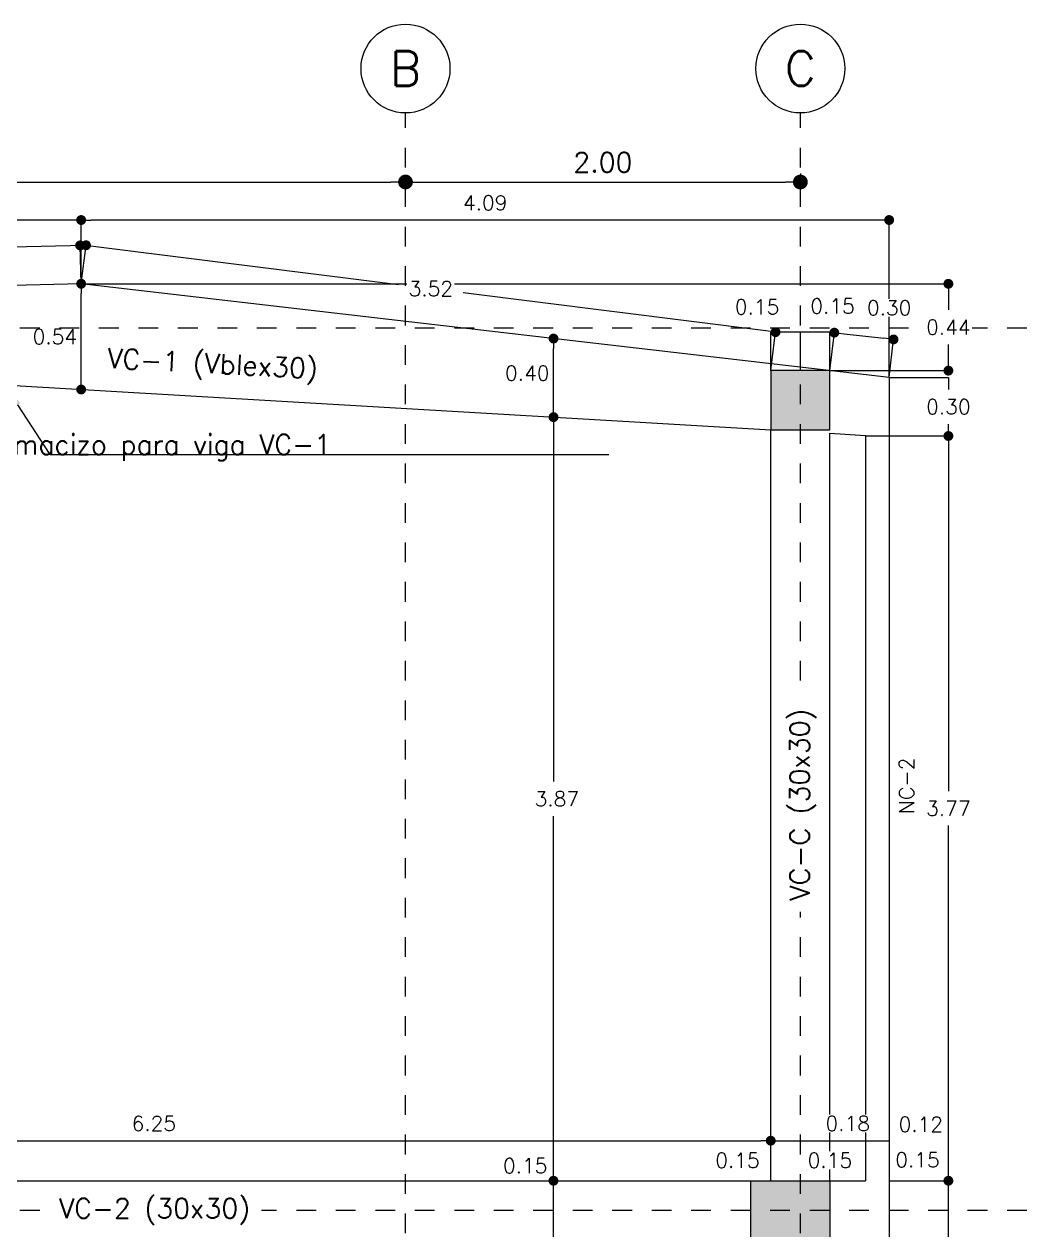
# Model space of a CAD drawing. Header units: millimetres. Extents: x -40 to 125, y -10 to 43.
# Drawn here: x 27.35 to 32.43, y 32.11 to 38.22 of the extents above; entities that cross this region are included whole.
import ezdxf
from ezdxf import colors
from ezdxf.entities.mleader import LeaderData, LeaderLine
from ezdxf.enums import TextEntityAlignment as Align
from ezdxf.math import Vec2, Vec3

# ---------------------------------------------------------------- set-up
doc = ezdxf.new("R2010")
doc.units = ezdxf.units.MM
doc.header["$LTSCALE"] = 0.01
doc.header["$PDMODE"] = 3
doc.linetypes.add('DASHDOT', pattern=[1, 0.5, -0.25, 0, -0.25])
for name, color, linetype in [('FC_CIRCULO DE EJES', 3, 'Continuous'), ('FC_COTAS', 1, 'Continuous'), ('FC_COTAS @ 50', 1, 'Continuous'), ('FC_COTAS EJES', 1, 'Continuous'), ('FC_COTAS EJES @ 50', 1, 'Continuous'), ('FC_EJES', 1, 'DASHDOT'), ('FC_HATCH COLUMNAS', 253, 'Continuous'), ('FC_NERVIOS', 3, 'Continuous'), ('FC_R-175', 5, 'Continuous'), ('FC_R-60 @ 50', 11, 'Continuous'), ('FC_R-80 @ 50', 11, 'Continuous')]:
    doc.layers.add(name, color=color, linetype=linetype)
doc.layers.add('FC_COLUMNAS', color=5, linetype='Continuous', lineweight=15)
doc.layers.add('FC_VIGAS', color=2, linetype='Continuous', lineweight=0)
doc.styles.add('FC_TEXT', font='romans.shx', dxfattribs={"height": 0.002})
doc.styles.add('FC_TEXT1', font='romans.shx')
doc.dimstyles.new('FC_COTAS', dxfattribs={"dimtxt": 0.0015, "dimasz": 0.001, "dimexe": 0, "dimexo": 0, "dimgap": 0.001, "dimtad": 1, "dimtih": 1, "dimtoh": 1, "dimzin": 0, "dimdsep": 46, "dimtxsty": 'FC_TEXT1', "dimblk": 'DOT', "dimcen": 0.09, "dimclrd": 256, "dimclre": 256, "dimclrt": 256, "dimadec": 0, "dimazin": 0, "dimtfac": 1, "dimtix": 1, "dimtmove": 2, "dimatfit": 3, "dimfxl": 1.002, "dimtolj": 1, "dimtzin": 0, "dimlwd": -1, "dimarcsym": 0})
doc.dimstyles.new('FC_COTAS EJES', dxfattribs={"dimtxt": 0.002, "dimasz": 0.0015, "dimexe": 0, "dimexo": 0, "dimgap": 0.001, "dimtad": 1, "dimtih": 1, "dimtoh": 1, "dimzin": 0, "dimdsep": 46, "dimtxsty": 'FC_TEXT1', "dimblk": 'DOT', "dimcen": 0.09, "dimclrd": 256, "dimclre": 256, "dimclrt": 256, "dimadec": 0, "dimazin": 0, "dimtfac": 1, "dimtix": 1, "dimtmove": 2, "dimatfit": 3, "dimfxl": 1.002, "dimtolj": 1, "dimtzin": 0, "dimlwd": -1, "dimarcsym": 0})

# ---------------------------------------------------------------- blocks, each defined once
blk = doc.blocks.new('FC_B_Columnas 1 E-1')
at = {"layer": 'FC_HATCH COLUMNAS', "ltscale": 0.6}
h = blk.add_hatch(color=256, dxfattribs=at)
h.dxf.hatch_style = 1
h.paths.add_polyline_path([(0, -0.3), (0.3, -0.3), (0.3, 0), (0, 0)])
h.paths.add_polyline_path([(6.55, -0.3657), (6.55, -0.6657), (6.85, -0.6657), (6.85, -0.3657)])
h.paths.add_polyline_path([(0.4, -4.47), (0, -4.47), (0, -4.77), (0.4, -4.77)])
h.paths.add_polyline_path([(6.45, -4.47), (6.45, -4.77), (6.85, -4.77), (6.85, -4.47)])
h.paths.add_polyline_path([(0.3, -8.52), (0, -8.52), (0, -8.82), (0.3, -8.82)])
h.paths.add_polyline_path([(4.55, -8.52), (4.55, -8.82), (4.85, -8.82), (4.85, -8.52)])
h.paths.add_polyline_path([(0.3, -12.57), (0, -12.57), (0, -12.87), (0.3, -12.87)])
h.paths.add_polyline_path([(4.55, -12.57), (4.55, -12.87), (4.85, -12.87), (4.85, -12.57)])
h.paths.add_polyline_path([(0.3, -16.53), (0, -16.53), (0, -16.83), (0.3, -16.83)])
h.paths.add_polyline_path([(4.55, -16.53), (4.55, -16.83), (4.85, -16.83), (4.85, -16.53)])
h.paths.add_polyline_path([(6.5477, -8.4297), (6.8477, -8.4297), (6.8477, -8.7297), (6.5477, -8.7297)])
at = {"layer": 'FC_COLUMNAS', "ltscale": 0.6}
for points in [[(6.85, -0.3657), (6.55, -0.3657), (6.55, -0.6657), (6.85, -0.6657)], [(6.85, -4.77), (6.45, -4.77), (6.45, -4.47), (6.85, -4.47)]]:
    blk.add_lwpolyline(points, close=True, dxfattribs=at)
blk = doc.blocks.new('FC_B_Eje')
at = {"layer": 'FC_CIRCULO DE EJES', "ltscale": 1.5}
blk.add_circle((0, 0), 0.0045, dxfattribs=at)
at = {"ltscale": 1.5, "style": 'FC_TEXT1'}
blk.add_attdef('EJE', text='', height=0.0035, dxfattribs=at).set_placement((0, 0), align=Align.MIDDLE_CENTER)
blk = doc.blocks.new('_Dot')
at = {"color": 0, "linetype": 'ByBlock', "lineweight": -2}
blk.add_line((-0.5, 0), (-1, 0), dxfattribs=at)
at = {"color": 0, "linetype": 'ByBlock', "const_width": 0.5}
blk.add_lwpolyline([(-0.25, 0, 1), (0.25, 0, 1)], format="xyb", close=True, dxfattribs=at)
blk = doc.blocks.new('*D29')
at = {"layer": 'Defpoints', "color": 0, "ltscale": 0.6, "transparency": 16777216}
for p in [(38.1936, 32.3102), (42.7436, 32.3102), (42.7436, 32.3102)]:
    blk.add_point(p, dxfattribs=at)
at = {"layer": 'FC_COTAS EJES', "ltscale": 0.6, "transparency": 16777216}
blk.add_line((38.2686, 32.3102), (42.6686, 32.3102), dxfattribs=at)
at = {"layer": 'FC_COTAS EJES', "ltscale": 0.6, "transparency": 16777216, "xscale": 0.075, "yscale": 0.075, "zscale": 0.075, "rotation": 180}
blk.add_blockref('_Dot', (38.1936, 32.3102), dxfattribs=at)
at = {"layer": 'FC_COTAS EJES', "ltscale": 0.6, "transparency": 16777216, "xscale": 0.075, "yscale": 0.075, "zscale": 0.075}
blk.add_blockref('_Dot', (42.7436, 32.3102), dxfattribs=at)
at = {"layer": 'FC_COTAS EJES', "ltscale": 0.6, "transparency": 16777216, "insert": (40.4686, 32.4102), "char_height": 0.1, "attachment_point": 5, "style": 'FC_TEXT1'}
blk.add_mtext('\\A1;4.55', dxfattribs=at)
blk = doc.blocks.new('*D30')
at = {"layer": 'Defpoints', "color": 0, "ltscale": 0.6, "transparency": 16777216}
for p in [(44.7436, 32.3539), (42.7436, 32.3102), (44.7436, 32.3102)]:
    blk.add_point(p, dxfattribs=at)
at = {"layer": 'FC_COTAS EJES', "lineweight": -2, "ltscale": 0.6, "transparency": 16777216}
blk.add_line((44.7436, 32.3539), (44.7436, 32.3102), dxfattribs=at)
at = {"layer": 'FC_COTAS EJES', "ltscale": 0.6, "transparency": 16777216}
blk.add_line((42.8186, 32.3102), (44.6686, 32.3102), dxfattribs=at)
at = {"layer": 'FC_COTAS EJES', "ltscale": 0.6, "transparency": 16777216, "xscale": 0.075, "yscale": 0.075, "zscale": 0.075, "rotation": 180}
blk.add_blockref('_Dot', (42.7436, 32.3102), dxfattribs=at)
at = {"layer": 'FC_COTAS EJES', "ltscale": 0.6, "transparency": 16777216, "xscale": 0.075, "yscale": 0.075, "zscale": 0.075}
blk.add_blockref('_Dot', (44.7436, 32.3102), dxfattribs=at)
at = {"layer": 'FC_COTAS EJES', "ltscale": 0.6, "transparency": 16777216, "insert": (43.7436, 32.4102), "char_height": 0.1, "attachment_point": 5, "style": 'FC_TEXT1'}
blk.add_mtext('\\A1;2.00', dxfattribs=at)
blk = doc.blocks.new('*D588')
at = {"layer": 'Defpoints', "color": 0, "ltscale": 0.6, "transparency": 16777216}
for p in [(27.6352, 37.101), (27.6405, 36.9066), (24.8833, 36.8322)]:
    blk.add_point(p, dxfattribs=at)
at = {"layer": 'FC_COTAS', "ltscale": 0.6, "transparency": 16777216}
for p, q in [((27.5853, 37.0997), (26.4209, 37.0682)), ((24.928, 37.0279), (26.0923, 37.0594))]:
    blk.add_line(p, q, dxfattribs=at)
at = {"layer": 'FC_COTAS', "lineweight": -2, "ltscale": 0.6, "transparency": 16777216}
for p, q in [((27.6405, 36.9066), (27.6352, 37.101)), ((24.8833, 36.8322), (24.878, 37.0266))]:
    blk.add_line(p, q, dxfattribs=at)
at = {"layer": 'FC_COTAS', "ltscale": 0.6, "transparency": 16777216, "xscale": 0.05, "yscale": 0.05, "zscale": 0.05}
for p, rotation in [((27.6352, 37.101), 1.546027133169743), ((24.878, 37.0266), 181.5460271331697)]:
    blk.add_blockref('_Dot', p, dxfattribs=dict(at, rotation=rotation))
at = {"layer": 'FC_COTAS', "ltscale": 0.6, "transparency": 16777216, "insert": (26.2566, 37.0638), "char_height": 0.075, "attachment_point": 5, "style": 'FC_TEXT1'}
blk.add_mtext('\\A1;2.76', dxfattribs=at)
blk = doc.blocks.new('*D449')
at = {"layer": 'Defpoints', "color": 0, "ltscale": 0.6, "transparency": 16777216}
for p in [(27.6405, 36.9066), (31.1578, 36.6617), (31.1333, 36.4665)]:
    blk.add_point(p, dxfattribs=at)
at = {"layer": 'FC_COTAS', "lineweight": -2, "ltscale": 0.6, "transparency": 16777216}
for p, q in [((27.6405, 36.9066), (27.6651, 37.1018)), ((31.1333, 36.4665), (31.1578, 36.6617))]:
    blk.add_line(p, q, dxfattribs=at)
at = {"layer": 'FC_COTAS', "ltscale": 0.6, "transparency": 16777216}
for p, q in [((27.7147, 37.0956), (29.2472, 36.9025)), ((31.1082, 36.668), (29.5758, 36.8611))]:
    blk.add_line(p, q, dxfattribs=at)
at = {"layer": 'FC_COTAS', "ltscale": 0.6, "transparency": 16777216, "xscale": 0.05, "yscale": 0.05, "zscale": 0.05}
for p, rotation in [((27.6651, 37.1018), 172.8183313335483), ((31.1578, 36.6617), 352.8183313335483)]:
    blk.add_blockref('_Dot', p, dxfattribs=dict(at, rotation=rotation))
at = {"layer": 'FC_COTAS', "ltscale": 0.6, "transparency": 16777216, "insert": (29.4115, 36.8818), "char_height": 0.075, "attachment_point": 5, "style": 'FC_TEXT1', "bg_fill": 3, "box_fill_scale": 1.1, "bg_fill_color": 256, "bg_fill_true_color": 13158600, "bg_fill_transparency": 0}
blk.add_mtext('\\A1;3.52', dxfattribs=at)
blk = doc.blocks.new('*D450')
at = {"layer": 'Defpoints', "color": 0, "ltscale": 0.6, "transparency": 16777216}
for p in [(31.2833, 36.6617), (31.2833, 36.4665), (31.4333, 36.4665)]:
    blk.add_point(p, dxfattribs=at)
at = {"layer": 'FC_COTAS', "lineweight": -2, "ltscale": 0.6, "transparency": 16777216}
for p, q in [((31.2833, 36.4665), (31.2833, 36.6617)), ((31.4333, 36.4665), (31.4333, 36.6617))]:
    blk.add_line(p, q, dxfattribs=at)
at = {"layer": 'FC_COTAS', "ltscale": 0.6, "transparency": 16777216}
blk.add_line((31.4333, 36.6617), (31.2833, 36.6617), dxfattribs=at)
at = {"layer": 'FC_COTAS', "ltscale": 0.6, "transparency": 16777216, "insert": (31.4467, 36.7938), "char_height": 0.075, "attachment_point": 5, "style": 'FC_TEXT1'}
blk.add_mtext('\\A1;0.15', dxfattribs=at)
blk = doc.blocks.new('*D451')
at = {"layer": 'Defpoints', "color": 0, "ltscale": 0.6, "transparency": 16777216}
for p in [(31.1333, 36.6617), (31.1333, 36.4665), (31.2833, 36.4665)]:
    blk.add_point(p, dxfattribs=at)
at = {"layer": 'FC_COTAS', "lineweight": -2, "ltscale": 0.6, "transparency": 16777216}
for p, q in [((31.1333, 36.4665), (31.1333, 36.6617)), ((31.2833, 36.4665), (31.2833, 36.6617))]:
    blk.add_line(p, q, dxfattribs=at)
at = {"layer": 'FC_COTAS', "ltscale": 0.6, "transparency": 16777216}
blk.add_line((31.2833, 36.6617), (31.1333, 36.6617), dxfattribs=at)
at = {"layer": 'FC_COTAS', "ltscale": 0.6, "transparency": 16777216, "insert": (31.0639, 36.7893), "char_height": 0.075, "attachment_point": 5, "style": 'FC_TEXT1'}
blk.add_mtext('\\A1;0.15', dxfattribs=at)
blk = doc.blocks.new('*D452')
at = {"layer": 'Defpoints', "color": 0, "ltscale": 0.6, "transparency": 16777216}
for p in [(31.7553, 36.6246), (31.4333, 36.4665), (31.7331, 36.432)]:
    blk.add_point(p, dxfattribs=at)
at = {"layer": 'FC_COTAS', "lineweight": -2, "ltscale": 0.6, "transparency": 16777216}
for p, q in [((31.4333, 36.4665), (31.4555, 36.6591)), ((31.7331, 36.432), (31.7553, 36.6246))]:
    blk.add_line(p, q, dxfattribs=at)
at = {"layer": 'FC_COTAS', "ltscale": 0.6, "transparency": 16777216}
blk.add_line((31.5051, 36.6534), (31.7056, 36.6303), dxfattribs=at)
at = {"layer": 'FC_COTAS', "ltscale": 0.6, "transparency": 16777216, "xscale": 0.05, "yscale": 0.05, "zscale": 0.05}
for p, rotation in [((31.4555, 36.6591), 173.4201966135712), ((31.7553, 36.6246), 353.4201966135712)]:
    blk.add_blockref('_Dot', p, dxfattribs=dict(at, rotation=rotation))
at = {"layer": 'FC_COTAS', "ltscale": 0.6, "transparency": 16777216, "insert": (31.7331, 36.7852), "char_height": 0.075, "attachment_point": 5, "style": 'FC_TEXT1', "bg_fill": 3, "box_fill_scale": 1.1, "bg_fill_color": 256, "bg_fill_true_color": 13158600, "bg_fill_transparency": 0}
blk.add_mtext('\\A1;0.30', dxfattribs=at)
blk = doc.blocks.new('*D455')
at = {"layer": 'Defpoints', "color": 0, "ltscale": 0.6, "transparency": 16777216}
for p in [(31.1333, 32.5651), (24.8833, 32.5086), (31.1333, 32.4931)]:
    blk.add_point(p, dxfattribs=at)
at = {"layer": 'FC_COTAS', "lineweight": -2, "ltscale": 0.6, "transparency": 16777216}
for p, q in [((24.8833, 32.5086), (24.8833, 32.5651)), ((31.1333, 32.4931), (31.1333, 32.5651))]:
    blk.add_line(p, q, dxfattribs=at)
at = {"layer": 'FC_COTAS', "ltscale": 0.6, "transparency": 16777216}
blk.add_line((24.9333, 32.5651), (31.0833, 32.5651), dxfattribs=at)
at = {"layer": 'FC_COTAS', "ltscale": 0.6, "transparency": 16777216, "xscale": 0.05, "yscale": 0.05, "zscale": 0.05, "rotation": 180}
blk.add_blockref('_Dot', (24.8833, 32.5651), dxfattribs=at)
at = {"layer": 'FC_COTAS', "ltscale": 0.6, "transparency": 16777216, "xscale": 0.05, "yscale": 0.05, "zscale": 0.05}
blk.add_blockref('_Dot', (31.1333, 32.5651), dxfattribs=at)
at = {"layer": 'FC_COTAS', "ltscale": 0.6, "transparency": 16777216, "insert": (28.0083, 32.6526), "char_height": 0.075, "attachment_point": 5, "style": 'FC_TEXT1'}
blk.add_mtext('\\A1;6.25', dxfattribs=at)
blk = doc.blocks.new('*D456')
at = {"layer": 'Defpoints', "color": 0, "ltscale": 0.6, "transparency": 16777216}
for p in [(31.2833, 32.5651), (31.2833, 32.5501), (31.1333, 32.4931)]:
    blk.add_point(p, dxfattribs=at)
at = {"layer": 'FC_COTAS', "lineweight": -2, "ltscale": 0.6, "transparency": 16777216}
for p, q in [((31.1333, 32.4931), (31.1333, 32.5651)), ((31.2833, 32.5501), (31.2833, 32.5651))]:
    blk.add_line(p, q, dxfattribs=at)
at = {"layer": 'FC_COTAS', "ltscale": 0.6, "transparency": 16777216}
blk.add_line((31.1333, 32.5651), (31.2833, 32.5651), dxfattribs=at)
at = {"layer": 'FC_COTAS', "ltscale": 0.6, "transparency": 16777216, "insert": (30.9649, 32.4656), "char_height": 0.075, "attachment_point": 5, "style": 'FC_TEXT1'}
blk.add_mtext('\\A1;0.15', dxfattribs=at)
blk = doc.blocks.new('*D457')
at = {"layer": 'Defpoints', "color": 0, "ltscale": 0.6, "transparency": 16777216}
for p in [(31.4333, 32.5651), (31.2833, 32.5501), (31.4333, 32.5539)]:
    blk.add_point(p, dxfattribs=at)
at = {"layer": 'FC_COTAS', "lineweight": -2, "ltscale": 0.6, "transparency": 16777216}
for p, q in [((31.2833, 32.5501), (31.2833, 32.5651)), ((31.4333, 32.5539), (31.4333, 32.5651))]:
    blk.add_line(p, q, dxfattribs=at)
at = {"layer": 'FC_COTAS', "ltscale": 0.6, "transparency": 16777216}
blk.add_line((31.2833, 32.5651), (31.4333, 32.5651), dxfattribs=at)
at = {"layer": 'FC_COTAS', "ltscale": 0.6, "transparency": 16777216, "insert": (31.4333, 32.4656), "char_height": 0.075, "attachment_point": 5, "style": 'FC_TEXT1', "bg_fill": 3, "box_fill_scale": 1.1, "bg_fill_color": 256, "bg_fill_true_color": 13158600, "bg_fill_transparency": 0}
blk.add_mtext('\\A1;0.15', dxfattribs=at)
blk = doc.blocks.new('*D458')
at = {"layer": 'Defpoints', "color": 0, "ltscale": 0.6, "transparency": 16777216}
for p in [(31.6131, 32.5651), (31.4333, 32.5539)]:
    blk.add_point(p, dxfattribs=at)
at = {"layer": 'FC_COTAS', "lineweight": -2, "ltscale": 0.6, "transparency": 16777216}
for p, q in [((31.4333, 32.5539), (31.4333, 32.5651)), ((31.6131, 32.601), (31.6131, 32.5651))]:
    blk.add_line(p, q, dxfattribs=at)
at = {"layer": 'FC_COTAS', "ltscale": 0.6, "transparency": 16777216}
blk.add_line((31.4333, 32.5651), (31.6131, 32.5651), dxfattribs=at)
at = {"layer": 'FC_COTAS', "ltscale": 0.6, "transparency": 16777216, "insert": (31.5232, 32.6526), "char_height": 0.075, "attachment_point": 5, "style": 'FC_TEXT1', "bg_fill": 3, "box_fill_scale": 1.1, "bg_fill_color": 256, "bg_fill_true_color": 13158600, "bg_fill_transparency": 0}
blk.add_mtext('\\A1;0.18', dxfattribs=at)
at = {"layer": 'Defpoints', "color": 0, "ltscale": 0.6, "transparency": 16777216}
blk.add_point((31.6131, 32.601), dxfattribs=at)
blk = doc.blocks.new('*D459')
at = {"layer": 'Defpoints', "color": 0, "ltscale": 0.6, "transparency": 16777216}
for p in [(31.6131, 32.601), (31.7331, 32.601), (31.7331, 32.5651)]:
    blk.add_point(p, dxfattribs=at)
at = {"layer": 'FC_COTAS', "lineweight": -2, "ltscale": 0.6, "transparency": 16777216}
for p, q in [((31.6131, 32.601), (31.6131, 32.5651)), ((31.7331, 32.601), (31.7331, 32.5651))]:
    blk.add_line(p, q, dxfattribs=at)
at = {"layer": 'FC_COTAS', "ltscale": 0.6, "transparency": 16777216}
blk.add_line((31.6131, 32.5651), (31.7331, 32.5651), dxfattribs=at)
at = {"layer": 'FC_COTAS', "ltscale": 0.6, "transparency": 16777216, "insert": (31.8937, 32.648), "char_height": 0.075, "attachment_point": 5, "style": 'FC_TEXT1'}
blk.add_mtext('\\A1;0.12', dxfattribs=at)
blk = doc.blocks.new('*D480')
at = {"layer": 'Defpoints', "color": 0, "ltscale": 0.6, "transparency": 16777216}
for p in [(32.0331, 32.2122), (32.0331, 32.2122), (31.7331, 32.0622)]:
    blk.add_point(p, dxfattribs=at)
at = {"layer": 'FC_COTAS', "ltscale": 0.6, "transparency": 16777216}
blk.add_line((32.0331, 32.0622), (32.0331, 32.2122), dxfattribs=at)
at = {"layer": 'FC_COTAS', "lineweight": -2, "ltscale": 0.6, "transparency": 16777216}
blk.add_line((31.7331, 32.0622), (32.0331, 32.0622), dxfattribs=at)
at = {"layer": 'FC_COTAS', "ltscale": 0.6, "transparency": 16777216, "insert": (31.8844, 31.9766), "char_height": 0.075, "attachment_point": 5, "style": 'FC_TEXT1'}
blk.add_mtext('\\A1;0.15', dxfattribs=at)
blk = doc.blocks.new('*D481')
at = {"layer": 'Defpoints', "color": 0, "ltscale": 0.6, "transparency": 16777216}
for p in [(31.7331, 32.3622), (32.0331, 32.3622), (32.0331, 32.2122)]:
    blk.add_point(p, dxfattribs=at)
at = {"layer": 'FC_COTAS', "lineweight": -2, "ltscale": 0.6, "transparency": 16777216}
blk.add_line((31.7331, 32.3622), (32.0331, 32.3622), dxfattribs=at)
at = {"layer": 'FC_COTAS', "ltscale": 0.6, "transparency": 16777216}
blk.add_line((32.0331, 32.2122), (32.0331, 32.3622), dxfattribs=at)
at = {"layer": 'FC_COTAS', "ltscale": 0.6, "transparency": 16777216, "insert": (31.8767, 32.4677), "char_height": 0.075, "attachment_point": 5, "style": 'FC_TEXT1'}
blk.add_mtext('\\A1;0.15', dxfattribs=at)
blk = doc.blocks.new('*D482')
at = {"layer": 'Defpoints', "color": 0, "ltscale": 0.6, "transparency": 16777216}
for p in [(31.6131, 36.1355), (32.0331, 36.1355), (31.7331, 32.3622)]:
    blk.add_point(p, dxfattribs=at)
at = {"layer": 'FC_COTAS', "lineweight": -2, "ltscale": 0.6, "transparency": 16777216}
for p, q in [((31.6131, 36.1355), (32.0331, 36.1355)), ((31.7331, 32.3622), (32.0331, 32.3622))]:
    blk.add_line(p, q, dxfattribs=at)
at = {"layer": 'FC_COTAS', "ltscale": 0.6, "transparency": 16777216}
for p, q in [((32.0331, 36.0855), (32.0331, 34.3363)), ((32.0331, 32.4122), (32.0331, 34.1613))]:
    blk.add_line(p, q, dxfattribs=at)
at = {"layer": 'FC_COTAS', "ltscale": 0.6, "transparency": 16777216, "xscale": 0.05, "yscale": 0.05, "zscale": 0.05}
for p, rotation in [((32.0331, 36.1355), 90), ((32.0331, 32.3622), 270)]:
    blk.add_blockref('_Dot', p, dxfattribs=dict(at, rotation=rotation))
at = {"layer": 'FC_COTAS', "ltscale": 0.6, "transparency": 16777216, "insert": (32.0331, 34.2488), "char_height": 0.075, "attachment_point": 5, "style": 'FC_TEXT1'}
blk.add_mtext('\\A1;3.77', dxfattribs=at)
blk = doc.blocks.new('*D483')
at = {"layer": 'Defpoints', "color": 0, "ltscale": 0.6, "transparency": 16777216}
for p in [(31.7331, 36.432), (32.0331, 36.432), (31.6131, 36.1355)]:
    blk.add_point(p, dxfattribs=at)
at = {"layer": 'FC_COTAS', "lineweight": -2, "ltscale": 0.6, "transparency": 16777216}
for p, q in [((31.7331, 36.432), (32.0331, 36.432)), ((31.6131, 36.1355), (32.0331, 36.1355))]:
    blk.add_line(p, q, dxfattribs=at)
at = {"layer": 'FC_COTAS', "ltscale": 0.6, "transparency": 16777216}
for p, q in [((32.0331, 36.432), (32.0331, 36.3712)), ((32.0331, 36.1355), (32.0331, 36.1962))]:
    blk.add_line(p, q, dxfattribs=at)
at = {"layer": 'FC_COTAS', "ltscale": 0.6, "transparency": 16777216, "insert": (32.0331, 36.2837), "char_height": 0.075, "attachment_point": 5, "style": 'FC_TEXT1'}
blk.add_mtext('\\A1;0.30', dxfattribs=at)
blk = doc.blocks.new('*D487')
at = {"layer": 'Defpoints', "color": 0, "ltscale": 0.6, "transparency": 16777216}
for p in [(30.0332, 32.2122), (30.0332, 32.2122), (30.0332, 32.0622)]:
    blk.add_point(p, dxfattribs=at)
at = {"layer": 'FC_COTAS', "ltscale": 0.6, "transparency": 16777216}
blk.add_line((30.0332, 32.0622), (30.0332, 32.2122), dxfattribs=at)
at = {"layer": 'FC_COTAS', "ltscale": 0.6, "transparency": 16777216, "insert": (29.8936, 31.9503), "char_height": 0.075, "attachment_point": 5, "style": 'FC_TEXT1'}
blk.add_mtext('\\A1;0.15', dxfattribs=at)
blk = doc.blocks.new('*D488')
at = {"layer": 'Defpoints', "color": 0, "ltscale": 0.6, "transparency": 16777216}
for p in [(30.0332, 32.3622), (30.0332, 32.3622), (30.0332, 32.2122)]:
    blk.add_point(p, dxfattribs=at)
at = {"layer": 'FC_COTAS', "ltscale": 0.6, "transparency": 16777216}
blk.add_line((30.0332, 32.2122), (30.0332, 32.3622), dxfattribs=at)
at = {"layer": 'FC_COTAS', "ltscale": 0.6, "transparency": 16777216, "insert": (29.8899, 32.4383), "char_height": 0.075, "attachment_point": 5, "style": 'FC_TEXT1'}
blk.add_mtext('\\A1;0.15', dxfattribs=at)
blk = doc.blocks.new('*D489')
at = {"layer": 'Defpoints', "color": 0, "ltscale": 0.6, "transparency": 16777216}
for p in [(30.0329, 36.2309), (30.0329, 36.2309), (30.0332, 32.3622)]:
    blk.add_point(p, dxfattribs=at)
at = {"layer": 'FC_COTAS', "ltscale": 0.6, "transparency": 16777216}
for p, q in [((30.0329, 36.1809), (30.0329, 34.3844)), ((30.0329, 32.4122), (30.0329, 34.2094))]:
    blk.add_line(p, q, dxfattribs=at)
at = {"layer": 'FC_COTAS', "lineweight": -2, "ltscale": 0.6, "transparency": 16777216}
blk.add_line((30.0332, 32.3622), (30.0329, 32.3622), dxfattribs=at)
at = {"layer": 'FC_COTAS', "ltscale": 0.6, "transparency": 16777216, "xscale": 0.05, "yscale": 0.05, "zscale": 0.05}
for p, rotation in [((30.0329, 36.2309), 90), ((30.0329, 32.3622), 270)]:
    blk.add_blockref('_Dot', p, dxfattribs=dict(at, rotation=rotation))
at = {"layer": 'FC_COTAS', "ltscale": 0.6, "transparency": 16777216, "insert": (30.0503, 34.2969), "char_height": 0.075, "attachment_point": 5, "style": 'FC_TEXT1'}
blk.add_mtext('\\A1;3.87', dxfattribs=at)
blk = doc.blocks.new('*D490')
at = {"layer": 'Defpoints', "color": 0, "ltscale": 0.6, "transparency": 16777216}
for p in [(30.0332, 36.6291), (30.0332, 36.6291), (30.0329, 36.2309)]:
    blk.add_point(p, dxfattribs=at)
at = {"layer": 'FC_COTAS', "ltscale": 0.6, "transparency": 16777216}
blk.add_line((30.0332, 36.2809), (30.0332, 36.5791), dxfattribs=at)
at = {"layer": 'FC_COTAS', "lineweight": -2, "ltscale": 0.6, "transparency": 16777216}
blk.add_line((30.0329, 36.2309), (30.0332, 36.2309), dxfattribs=at)
at = {"layer": 'FC_COTAS', "ltscale": 0.6, "transparency": 16777216, "xscale": 0.05, "yscale": 0.05, "zscale": 0.05}
for p, rotation in [((30.0332, 36.6291), 90), ((30.0332, 36.2309), 270)]:
    blk.add_blockref('_Dot', p, dxfattribs=dict(at, rotation=rotation))
at = {"layer": 'FC_COTAS', "ltscale": 0.6, "transparency": 16777216, "insert": (29.9002, 36.4542), "char_height": 0.075, "attachment_point": 5, "style": 'FC_TEXT1'}
blk.add_mtext('\\A1;0.40', dxfattribs=at)
blk = doc.blocks.new('*D572')
at = {"layer": 'Defpoints', "color": 0, "ltscale": 0.6, "transparency": 16777216}
for p in [(27.6405, 36.9066), (32.0331, 36.9066), (31.4333, 36.4665)]:
    blk.add_point(p, dxfattribs=at)
at = {"layer": 'FC_COTAS', "lineweight": -2, "ltscale": 0.6, "transparency": 16777216}
for p, q in [((27.6405, 36.9066), (32.0331, 36.9066)), ((31.4333, 36.4665), (32.0331, 36.4665))]:
    blk.add_line(p, q, dxfattribs=at)
at = {"layer": 'FC_COTAS', "ltscale": 0.6, "transparency": 16777216}
for p, q in [((32.0331, 36.8566), (32.0331, 36.7741)), ((32.0331, 36.5165), (32.0331, 36.5991))]:
    blk.add_line(p, q, dxfattribs=at)
at = {"layer": 'FC_COTAS', "ltscale": 0.6, "transparency": 16777216, "xscale": 0.05, "yscale": 0.05, "zscale": 0.05}
for p, rotation in [((32.0331, 36.9066), 90), ((32.0331, 36.4665), 270)]:
    blk.add_blockref('_Dot', p, dxfattribs=dict(at, rotation=rotation))
at = {"layer": 'FC_COTAS', "ltscale": 0.6, "transparency": 16777216, "insert": (32.0331, 36.6866), "char_height": 0.075, "attachment_point": 5, "style": 'FC_TEXT1', "bg_fill": 3, "box_fill_scale": 1.1, "bg_fill_color": 256, "bg_fill_true_color": 13158600, "bg_fill_transparency": 0}
blk.add_mtext('\\A1;0.44', dxfattribs=at)
blk = doc.blocks.new('*D573')
at = {"layer": 'Defpoints', "color": 0, "ltscale": 0.6, "transparency": 16777216}
for p in [(27.6405, 37.2297), (27.6405, 36.9066), (31.7331, 36.432)]:
    blk.add_point(p, dxfattribs=at)
at = {"layer": 'FC_COTAS', "lineweight": -2, "ltscale": 0.6, "transparency": 16777216}
for p, q in [((27.6405, 36.9066), (27.6405, 37.2297)), ((31.7331, 36.432), (31.7331, 37.2297))]:
    blk.add_line(p, q, dxfattribs=at)
at = {"layer": 'FC_COTAS', "ltscale": 0.6, "transparency": 16777216}
blk.add_line((31.6831, 37.2297), (27.6905, 37.2297), dxfattribs=at)
at = {"layer": 'FC_COTAS', "ltscale": 0.6, "transparency": 16777216, "xscale": 0.05, "yscale": 0.05, "zscale": 0.05, "rotation": 180}
blk.add_blockref('_Dot', (27.6405, 37.2297), dxfattribs=at)
at = {"layer": 'FC_COTAS', "ltscale": 0.6, "transparency": 16777216, "xscale": 0.05, "yscale": 0.05, "zscale": 0.05}
blk.add_blockref('_Dot', (31.7331, 37.2297), dxfattribs=at)
at = {"layer": 'FC_COTAS', "ltscale": 0.6, "transparency": 16777216, "insert": (29.6868, 37.3172), "char_height": 0.075, "attachment_point": 5, "style": 'FC_TEXT1'}
blk.add_mtext('\\A1;4.09', dxfattribs=at)
blk = doc.blocks.new('*D574')
at = {"layer": 'Defpoints', "color": 0, "ltscale": 0.6, "transparency": 16777216}
for p in [(24.5833, 37.2297), (27.6405, 36.9066), (24.5833, 36.8322)]:
    blk.add_point(p, dxfattribs=at)
at = {"layer": 'FC_COTAS', "lineweight": -2, "ltscale": 0.6, "transparency": 16777216}
for p, q in [((24.5833, 36.8322), (24.5833, 37.2297)), ((27.6405, 36.9066), (27.6405, 37.2297))]:
    blk.add_line(p, q, dxfattribs=at)
at = {"layer": 'FC_COTAS', "ltscale": 0.6, "transparency": 16777216}
blk.add_line((27.5905, 37.2297), (24.6333, 37.2297), dxfattribs=at)
at = {"layer": 'FC_COTAS', "ltscale": 0.6, "transparency": 16777216, "xscale": 0.05, "yscale": 0.05, "zscale": 0.05, "rotation": 180}
blk.add_blockref('_Dot', (24.5833, 37.2297), dxfattribs=at)
at = {"layer": 'FC_COTAS', "ltscale": 0.6, "transparency": 16777216, "xscale": 0.05, "yscale": 0.05, "zscale": 0.05}
blk.add_blockref('_Dot', (27.6405, 37.2297), dxfattribs=at)
at = {"layer": 'FC_COTAS', "ltscale": 0.6, "transparency": 16777216, "insert": (26.1119, 37.3172), "char_height": 0.075, "attachment_point": 5, "style": 'FC_TEXT1'}
blk.add_mtext('\\A1;3.06', dxfattribs=at)
blk = doc.blocks.new('*D577')
at = {"layer": 'Defpoints', "color": 0, "ltscale": 0.6, "transparency": 16777216}
for p in [(27.6405, 36.9066), (27.6405, 36.9066), (27.6409, 36.3709)]:
    blk.add_point(p, dxfattribs=at)
at = {"layer": 'FC_COTAS', "ltscale": 0.6, "transparency": 16777216}
blk.add_line((27.6405, 36.4209), (27.6405, 36.8566), dxfattribs=at)
at = {"layer": 'FC_COTAS', "lineweight": -2, "ltscale": 0.6, "transparency": 16777216}
blk.add_line((27.6409, 36.3709), (27.6405, 36.3709), dxfattribs=at)
at = {"layer": 'FC_COTAS', "ltscale": 0.6, "transparency": 16777216, "xscale": 0.05, "yscale": 0.05, "zscale": 0.05}
for p, rotation in [((27.6405, 36.9066), 90), ((27.6405, 36.3709), 270)]:
    blk.add_blockref('_Dot', p, dxfattribs=dict(at, rotation=rotation))
at = {"layer": 'FC_COTAS', "ltscale": 0.6, "transparency": 16777216, "insert": (27.5075, 36.6388), "char_height": 0.075, "attachment_point": 5, "style": 'FC_TEXT1'}
blk.add_mtext('\\A1;0.54', dxfattribs=at)
blk = doc.blocks.new('FC_B_Ejes 1 E-1')
at = {"layer": 'FC_EJES', "ltscale": 0.6}
for points in [[(42.7436, 14.3839), (42.7436, 32.6602)], [(44.7436, 14.3839), (44.7436, 32.6602)], [(45.891, 31.5702), (37.0936, 31.5702)], [(45.891, 27.1002), (37.0936, 27.1002)]]:
    blk.add_lwpolyline(points, dxfattribs=at)
at = {"layer": 'FC_R-175'}
ref = blk.add_blockref('FC_B_Eje', (42.7436, 32.8852), dxfattribs=dict(at, xscale=50, yscale=50, zscale=50))
ref.add_attrib('EJE', 'B', dxfattribs={"layer": '0', "color": 0, "ltscale": 1.5, "height": 0.175, "style": 'FC_TEXT1'}).set_placement((42.7436, 32.8852), align=Align.MIDDLE_CENTER)
ref = blk.add_blockref('FC_B_Eje', (44.7436, 32.8852), dxfattribs=dict(at, xscale=50, yscale=50, zscale=50))
ref.add_attrib('EJE', 'C', dxfattribs={"layer": '0', "color": 0, "ltscale": 1.5, "height": 0.175, "style": 'FC_TEXT1'}).set_placement((44.7436, 32.8852), align=Align.MIDDLE_CENTER)
at = {"layer": 'FC_COTAS EJES @ 50', "ltscale": 0.6}
for base, p1, p2, picture, middle in [((42.7436, 32.3102), (38.1936, 32.3102), (42.7436, 32.3102), '*D29', (40.4686, 32.4102)), ((44.7436, 32.3102), (42.7436, 32.3102), (44.7436, 32.3539), '*D30', (43.7436, 32.4102))]:
    dim = blk.add_linear_dim(base=base, p1=p1, p2=p2, dimstyle='FC_COTAS EJES', override={"dimscale": 50, "dimtix": 1, "dimtofl": 1, "dimtmove": 2, "dimatfit": 3}, dxfattribs=at)
    dim.commit()
    dim.dimension.update_dxf_attribs({"geometry": picture, "text_midpoint": middle})

msp = doc.modelspace()

# ---------------------------------------------------------------- linework, layer by layer
at = {"layer": 'FC_NERVIOS', "ltscale": 0.6}
for p, q in [((31.7331, 36.432), (31.7331, 28.1025)), ((31.6131, 36.1385), (31.6131, 32.3622))]:
    msp.add_line(p, q, dxfattribs=at)
at = {"layer": 'FC_VIGAS', "ltscale": 0.6}
for p, q in [((24.8833, 36.5322), (31.1333, 36.1665)), ((31.1333, 32.3622), (31.1333, 36.1665)), ((31.4333, 36.149), (31.6131, 36.1385)), ((31.4333, 32.3622), (31.4333, 36.149)), ((24.9833, 32.3622), (31.0333, 32.3622)), ((31.4333, 32.3622), (31.6131, 32.3622))]:
    msp.add_line(p, q, dxfattribs=at)
msp.add_lwpolyline([(31.7331, 36.432), (27.6405, 36.9066), (24.5833, 36.8322)], dxfattribs=at)

# ---------------------------------------------------------------- block references
at = {"layer": 'FC_COLUMNAS'}
msp.add_blockref('FC_B_Columnas 1 E-1', (24.5833, 36.8322), dxfattribs=at)
at = {"layer": 'FC_EJES'}
msp.add_blockref('FC_B_Ejes 1 E-1', (-13.4603, 5.112), dxfattribs=at)

# ---------------------------------------------------------------- texts
at = {"layer": 'FC_R-60 @ 50', "insert": (31.8215, 34.3633), "char_height": 0.075, "attachment_point": 5, "rotation": 90, "style": 'FC_TEXT'}
msp.add_mtext('NC-2', dxfattribs=at)

# ---------------------------------------------------------------- dimensions: what is measured, and where the dimension line sits
at = {"layer": 'FC_COTAS @ 50', "ltscale": 0.6}
for base, p1, p2, picture, middle in [((27.6405, 37.2297), (31.7331, 36.432), (27.6405, 36.9066), '*D573', (29.6868, 37.3172)), ((31.1333, 32.5651), (24.8833, 32.5086), (31.1333, 32.4931), '*D455', (28.0083, 32.6526))]:
    dim = msp.add_linear_dim(base=base, p1=p1, p2=p2, dimstyle='FC_COTAS', override={"dimscale": 50, "dimtix": 1, "dimtofl": 1, "dimtmove": 2, "dimatfit": 3}, dxfattribs=at)
    dim.commit()
    dim.dimension.update_dxf_attribs({"geometry": picture, "text_midpoint": middle})
dim = msp.add_aligned_dim(p1=(24.8833, 36.8322), p2=(27.6405, 36.9066), distance=0.1944, dimstyle='FC_COTAS', override={"dimscale": 50, "dimtix": 1, "dimtofl": 1, "dimtmove": 2, "dimatfit": 3}, dxfattribs=at)
dim.commit()
dim.dimension.update_dxf_attribs({"geometry": '*D588', "text_midpoint": (26.2566, 37.0638)})
for base, p1, p2, angle, picture, middle, dimtype in [((31.1333, 36.6617), (31.2833, 36.4665), (31.1333, 36.4665), 180, '*D451', (31.0639, 36.7893), 129), ((31.2833, 36.6617), (31.4333, 36.4665), (31.2833, 36.4665), 180, '*D450', (31.4467, 36.7938), 129), ((30.0332, 36.6291), (30.0329, 36.2309), (30.0332, 36.6291), 90, '*D490', (29.9002, 36.4542), 128), ((30.0329, 36.2309), (30.0332, 32.3622), (30.0329, 36.2309), 90, '*D489', (30.0503, 34.2969), 128), ((32.0331, 32.3622), (32.0331, 32.2122), (31.7331, 32.3622), 90, '*D481', (31.8767, 32.4677), 128), ((30.0332, 32.3622), (30.0332, 32.2122), (30.0332, 32.3622), 90, '*D488', (29.8899, 32.4383), 128), ((30.0332, 32.2122), (30.0332, 32.0622), (30.0332, 32.2122), 90, '*D487', (29.8936, 31.9503), 128), ((32.0331, 32.2122), (31.7331, 32.0622), (32.0331, 32.2122), 90, '*D480', (31.8844, 31.9766), 128)]:
    dim = msp.add_linear_dim(base=base, p1=p1, p2=p2, angle=angle, dimstyle='FC_COTAS', override={"dimscale": 50, "dimtix": 1, "dimtofl": 1, "dimtmove": 2, "dimatfit": 3}, dxfattribs=at)
    dim.commit()
    dim.dimension.update_dxf_attribs({"geometry": picture, "text_midpoint": middle, "dimtype": dimtype})
dim = msp.add_linear_dim(base=(32.0331, 36.432), p1=(31.6131, 36.1355), p2=(31.7331, 36.432), angle=90, dimstyle='FC_COTAS', override={"dimscale": 50, "dimtix": 1, "dimtofl": 1, "dimtmove": 2, "dimatfit": 3}, dxfattribs=at)
dim.commit()
dim.dimension.update_dxf_attribs({"geometry": '*D483', "text_midpoint": (32.0331, 36.2837)})
dim = msp.add_linear_dim(base=(31.2833, 32.5651), p1=(31.1333, 32.4931), p2=(31.2833, 32.5501), dimstyle='FC_COTAS', override={"dimscale": 50, "dimtix": 1, "dimtofl": 1, "dimtmove": 2, "dimatfit": 3}, dxfattribs=at)
dim.commit()
dim.dimension.update_dxf_attribs({"geometry": '*D456', "text_midpoint": (30.9649, 32.4656), "dimtype": 128})

# ---------------------------------------------------------------- next in the draw order: texts
at = {"layer": 'FC_R-80 @ 50', "char_height": 0.1, "attachment_point": 5, "style": 'FC_TEXT', "bg_fill": 3, "box_fill_scale": 1, "bg_fill_color": 256, "bg_fill_transparency": 0}
for s, insert, width, rotation in [('VC-1 (Vblex30)', (28.3053, 36.4863), 1.191476, 357.07063), ('VC-C (30x30)', (31.2968, 34.2683), 1.086714, 90)]:
    msp.add_mtext(s, dxfattribs=dict(at, insert=insert, width=width, rotation=rotation))
at = {"layer": 'FC_R-80 @ 50', "insert": (28.0123, 32.2058), "char_height": 0.1, "width": 1.081952, "attachment_point": 5, "style": 'FC_TEXT', "bg_fill": 3, "box_fill_scale": 1, "bg_fill_color": 256, "bg_fill_transparency": 0}
msp.add_mtext('VC-2 (30x30)', dxfattribs=at)

# ---------------------------------------------------------------- next in the draw order: dimensions: what is measured, and where the dimension line sits
at = {"layer": 'FC_COTAS @ 50', "ltscale": 0.6}
dim = msp.add_linear_dim(base=(31.4333, 32.5651), p1=(31.2833, 32.5501), p2=(31.4333, 32.5539), dimstyle='FC_COTAS', override={"dimscale": 50, "dimtix": 1, "dimtofl": 1, "dimtmove": 2, "dimatfit": 3, "dimtfill": 1}, dxfattribs=at)
dim.commit()
dim.dimension.update_dxf_attribs({"geometry": '*D457', "text_midpoint": (31.4333, 32.4656), "dimtype": 128})

# ---------------------------------------------------------------- next in the draw order: dimensions: what is measured, and where the dimension line sits
dim = msp.add_linear_dim(base=(32.0331, 36.9066), p1=(31.4333, 36.4665), p2=(27.6405, 36.9066), angle=90, dimstyle='FC_COTAS', override={"dimscale": 50, "dimtix": 1, "dimtofl": 1, "dimtmove": 2, "dimatfit": 3, "dimtfill": 1}, dxfattribs=at)
dim.commit()
dim.dimension.update_dxf_attribs({"geometry": '*D572', "text_midpoint": (32.0331, 36.6866)})
dim = msp.add_linear_dim(base=(31.6131, 32.5651), p1=(31.4333, 32.5539), p2=(31.6131, 32.601), dimstyle='FC_COTAS', override={"dimscale": 50, "dimtix": 1, "dimtofl": 1, "dimtmove": 2, "dimatfit": 3, "dimtfill": 1}, dxfattribs=at)
dim.commit()
dim.dimension.update_dxf_attribs({"geometry": '*D458', "text_midpoint": (31.5232, 32.6526)})

# ---------------------------------------------------------------- next in the draw order: leaders
at = {"layer": 'FC_COTAS @ 50', "ltscale": 0.9}
ml = msp.add_multileader_mtext('Standard', dxfattribs=at)
ml.set_content('\\pxi-4,l4,qr,t6;Ver detalle de macizo para viga VC-1 ^I', color=11, style='FC_TEXT1')
ml.set_leader_properties(color=256)
ml.build(insert=Vec2(0, 0))
ml.multileader.update_dxf_attribs({"text_left_attachment_type": 6, "text_right_attachment_type": 6, "dogleg_length": 0.008, "arrow_head_size": 0.1, "scale": 50})
ctx = ml.context
ctx.base_point, ctx.scale, ctx.char_height, ctx.arrow_head_size, ctx.landing_gap_size, ctx.plane_origin = Vec3(27.7803, 36.0425), 50, 0.1, 0.1, 0.05, Vec3(21.0203, 34.3097)
ctx.left_attachment, ctx.right_attachment, ctx.text_align_type = 6, 6, 2
notes = []
notes.append((ctx, [(0, (1, 1, 0), (27.4818, 36.0425), (1, 0), 0.2985, [(0, [(27.2639, 36.3777)], 0, [])])]))
ctx.mtext.insert, ctx.mtext.width, ctx.mtext.alignment, ctx.mtext.flow_direction = Vec3(28.9065, 36.1425), 1.38203, 3, 5
for ctx, leaders in notes:
    for number, flags, end, landing, length, lines in leaders:
        leader = LeaderData()
        leader.index, (leader.has_last_leader_line, leader.has_dogleg_vector, leader.attachment_direction) = number, flags
        leader.last_leader_point, leader.dogleg_vector, leader.dogleg_length = Vec3(end), Vec3(landing), length
        for number, points, colour, breaks in lines:
            line = LeaderLine()
            line.index, line.vertices, line.color, line.breaks = number, Vec3.list(points), colors.encode_raw_color(colour), breaks
            leader.lines.append(line)
        ctx.leaders.append(leader)

# ---------------------------------------------------------------- next in the draw order: dimensions: what is measured, and where the dimension line sits
at = {"layer": 'FC_COTAS @ 50', "ltscale": 0.6}
dim = msp.add_linear_dim(base=(24.5833, 37.2297), p1=(27.6405, 36.9066), p2=(24.5833, 36.8322), dimstyle='FC_COTAS', override={"dimscale": 50, "dimtix": 1, "dimtofl": 1, "dimtmove": 2, "dimatfit": 3}, dxfattribs=at)
dim.commit()
dim.dimension.update_dxf_attribs({"geometry": '*D574', "text_midpoint": (26.1119, 37.3172)})
dim = msp.add_linear_dim(base=(31.7553, 36.6246), p1=(31.4333, 36.4665), p2=(31.7331, 36.432), angle=353.4202, dimstyle='FC_COTAS', override={"dimscale": 50, "dimtix": 1, "dimtofl": 1, "dimtmove": 2, "dimatfit": 3, "dimtfill": 1}, dxfattribs=at)
dim.commit()
dim.dimension.update_dxf_attribs({"geometry": '*D452', "text_midpoint": (31.7331, 36.7852), "dimtype": 129})
dim = msp.add_linear_dim(base=(32.0331, 36.1355), p1=(31.7331, 32.3622), p2=(31.6131, 36.1355), angle=90, dimstyle='FC_COTAS', override={"dimscale": 50, "dimtix": 1, "dimtofl": 1, "dimtmove": 2, "dimatfit": 3}, dxfattribs=at)
dim.commit()
dim.dimension.update_dxf_attribs({"geometry": '*D482', "text_midpoint": (32.0331, 34.2488)})
dim = msp.add_linear_dim(base=(31.7331, 32.5651), p1=(31.6131, 32.601), p2=(31.7331, 32.601), dimstyle='FC_COTAS', override={"dimscale": 50, "dimtix": 1, "dimtofl": 1, "dimtmove": 2, "dimatfit": 3}, dxfattribs=at)
dim.commit()
dim.dimension.update_dxf_attribs({"geometry": '*D459', "text_midpoint": (31.8937, 32.648), "dimtype": 128})

# ---------------------------------------------------------------- next in the draw order: dimensions: what is measured, and where the dimension line sits
dim = msp.add_aligned_dim(p1=(27.6405, 36.9066), p2=(31.1333, 36.4665), distance=0.1967, dimstyle='FC_COTAS', override={"dimscale": 50, "dimtix": 1, "dimtofl": 1, "dimtmove": 2, "dimatfit": 3, "dimtfill": 1}, dxfattribs=at)
dim.commit()
dim.dimension.update_dxf_attribs({"geometry": '*D449', "text_midpoint": (29.4115, 36.8818)})

# ---------------------------------------------------------------- next in the draw order: dimensions: what is measured, and where the dimension line sits
dim = msp.add_linear_dim(base=(27.6405, 36.9066), p1=(27.6409, 36.3709), p2=(27.6405, 36.9066), angle=90, dimstyle='FC_COTAS', override={"dimscale": 50, "dimtix": 1, "dimtofl": 1, "dimtmove": 2, "dimatfit": 3}, dxfattribs=at)
dim.commit()
dim.dimension.update_dxf_attribs({"geometry": '*D577', "text_midpoint": (27.5075, 36.6388), "dimtype": 160})

doc.saveas('drawing.dxf')
